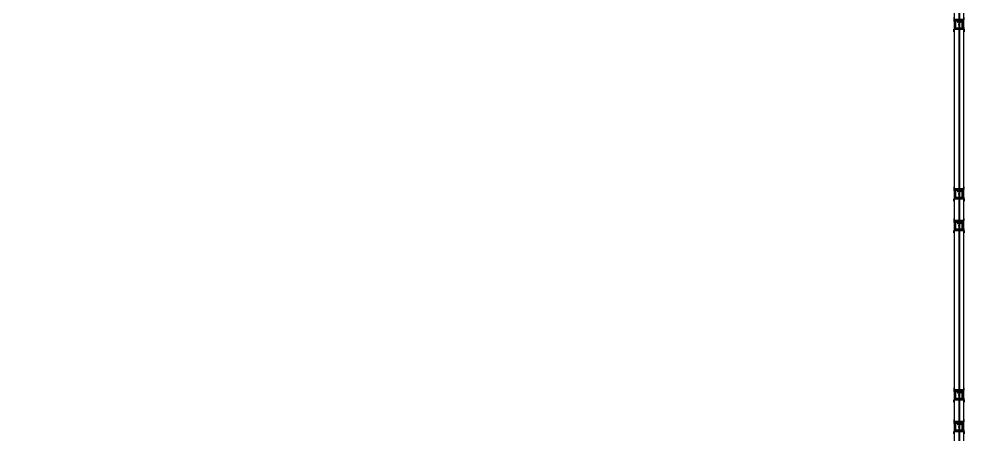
# Model space of a CAD drawing. Header units: millimetres. Extents: x 2280 to 2568, y 1267 to 1403.
# Drawn here: x 2293 to 2298.74, y 1346.36 to 1348.84 of the extents above; entities that cross this region are included whole.
import ezdxf

# ---------------------------------------------------------------- set-up
doc = ezdxf.new("R2010")
doc.units = ezdxf.units.MM
for name, color, linetype in [('6', 6, 'Continuous'), ('DIV', 2, 'Continuous'), ('PL-Áreas-Depto', 2, 'Continuous'), ('REVISÃO', 6, 'Continuous')]:
    doc.layers.add(name, color=color, linetype=linetype)
doc.layers.get('REVISÃO').off()

# ---------------------------------------------------------------- blocks, each defined once
blk = doc.blocks.new('div c mtt')
at = {"layer": 'DIV'}
for p, q in [((-0.0185, 1.2285), (-0.0285, 1.2285)), ((-0.0285, 1.2185), (-0.0285, 1.2285)), ((-0.0265, 1.2185), (-0.0285, 1.2185)), ((-0.0235, 1.2265), (-0.0265, 1.2265)), ((-0.0265, 1.2265), (-0.0265, 1.2185)), ((-0.0235, 1.2265), (-0.0235, 1.1735)), ((-0.0235, 1.2215), (-0.0235, 1.2265)), ((-0.0075, 1.2215), (-0.0235, 1.2215)), ((-0.0215, 1.2265), (-0.0215, 1.2235)), ((-0.0185, 1.2265), (-0.0215, 1.2265)), ((0.0215, 1.2235), (-0.0215, 1.2235)), ((-0.0215, 1.1785), (-0.0215, 1.2215)), ((-0.0095, 1.2195), (-0.0195, 1.2195)), ((-0.0195, 1.1785), (-0.0195, 1.2195)), ((-0.0185, 1.2285), (-0.0185, 1.2265)), ((-0.0095, 1.2195), (-0.0095, 1.2115)), ((-0.0075, 1.2115), (-0.0095, 1.2115)), ((-0.0075, 1.2215), (-0.0075, 1.2115)), ((-0.0055, 1.2135), (-0.0075, 1.2135)), ((-0.0055, 1.2215), (-0.0055, 1.2135)), ((0.0055, 1.2215), (-0.0055, 1.2215)), ((0, 1.1949), (0, 1.2051)), ((0, 1.1951), (0, 1.2049)), ((0.0055, 1.2215), (0.0055, 1.2135)), ((0.0075, 1.2135), (0.0055, 1.2135)), ((0.0075, 1.2215), (0.0075, 1.2115)), ((0.0235, 1.2215), (0.0075, 1.2215)), ((0.0095, 1.2115), (0.0075, 1.2115)), ((0.0095, 1.2195), (0.0095, 1.2115)), ((0.0195, 1.2195), (0.0095, 1.2195)), ((0.0185, 1.2265), (0.0185, 1.2285)), ((0.0185, 1.2285), (0.0285, 1.2285)), ((0.0185, 1.2265), (0.0215, 1.2265)), ((0.0195, 1.1785), (0.0195, 1.2195)), ((0.0215, 1.2265), (0.0215, 1.2235)), ((0.0215, 1.1785), (0.0215, 1.2215)), ((0.0235, 1.1735), (0.0235, 1.2265)), ((0.0235, 1.2265), (0.0265, 1.2265)), ((0.0235, 1.2215), (0.0235, 1.2265)), ((0.0265, 1.2185), (0.0265, 1.2265)), ((0.0265, 1.2185), (0.0285, 1.2185)), ((0.0285, 1.2185), (0.0285, 1.2285)), ((-0.0305, 1.1571, 1.35), (-0.0305, 1.1715, 1.35)), ((-0.0305, 1.1715, 1.35), (-0.0185, 1.1715, 1.35)), ((-0.0285, 1.1571, 1.35), (-0.0305, 1.1571, 1.35)), ((-0.0285, 1.1815), (-0.0285, 1.1715)), ((-0.0265, 1.1815), (-0.0285, 1.1815)), ((-0.0185, 1.1715), (-0.0285, 1.1715)), ((0.0285, 1.1695, 1.35), (-0.0285, 1.1695, 1.35)), ((-0.0285, 1.1695, 1.35), (-0.0285, 1.1571, 1.35)), ((0.0285, 1.1695, 1.35), (-0.0285, 1.1695, 1.35)), ((-0.0285, 1.1695, 1.35), (-0.0285, 0.0305, 1.35)), ((-0.0265, 1.1815), (-0.0265, 1.1735)), ((-0.0235, 1.1735), (-0.0265, 1.1735)), ((-0.0215, 1.1785), (-0.0235, 1.1785)), ((-0.0235, 1.1785), (-0.0235, 1.1735)), ((-0.0215, 1.1735), (-0.0215, 1.1765)), ((0.0215, 1.1765), (-0.0215, 1.1765)), ((-0.0185, 1.1735), (-0.0215, 1.1735)), ((0.0195, 1.1785), (-0.0195, 1.1785)), ((-0.0185, 1.1715, 1.35), (-0.0185, 1.1765, 1.35)), ((-0.0185, 1.1765, 1.35), (-0.0165, 1.1765, 1.35)), ((-0.0185, 1.1715), (-0.0185, 1.1735)), ((-0.0165, 1.1765, 1.35), (-0.0165, 1.1715, 1.35)), ((-0.0165, 1.1715, 1.35), (0.0165, 1.1715, 1.35)), ((-0.0051, 1.2), (0.0051, 1.2)), ((-0.0049, 1.2), (0.0049, 1.2)), ((0.0165, 1.1715, 1.35), (0.0165, 1.1765, 1.35)), ((0.0165, 1.1765, 1.35), (0.0185, 1.1765, 1.35)), ((0.0185, 1.1765, 1.35), (0.0185, 1.1715, 1.35)), ((0.0185, 1.1735), (0.0185, 1.1715)), ((0.0185, 1.1735), (0.0215, 1.1735)), ((0.0185, 1.1715, 1.35), (0.0305, 1.1715, 1.35)), ((0.0185, 1.1715), (0.0285, 1.1715)), ((0.0235, 1.1785), (0.0215, 1.1785)), ((0.0215, 1.1735), (0.0215, 1.1765)), ((0.0235, 1.1785), (0.0235, 1.1735)), ((0.0235, 1.1735), (0.0265, 1.1735)), ((0.0265, 1.1815), (0.0285, 1.1815)), ((0.0265, 1.1735), (0.0265, 1.1815)), ((0.0285, 1.1815), (0.0285, 1.1715)), ((0.0285, 1.1571, 1.35), (0.0285, 1.1695, 1.35)), ((0.0285, 0.0305, 1.35), (0.0285, 1.1695, 1.35)), ((0.0305, 1.1571, 1.35), (0.0285, 1.1571, 1.35)), ((0.0305, 1.1715, 1.35), (0.0305, 1.1571, 1.35)), ((-0.0285, 0.0429, 1.35), (-0.0305, 0.0429, 1.35)), ((-0.0305, 0.0429, 1.35), (-0.0305, 0.0285, 1.35)), ((-0.0305, 0.0285, 1.35), (-0.0185, 0.0285, 1.35)), ((-0.0285, 0.0305, 1.35), (-0.0285, 0.0429, 1.35)), ((0.0285, 0.0305, 1.35), (-0.0285, 0.0305, 1.35)), ((-0.0285, 0.0305, 1.35), (0.0285, 0.0305, 1.35)), ((-0.0185, 0.0285), (-0.0285, 0.0285)), ((-0.0285, 0.0185), (-0.0285, 0.0285)), ((-0.0265, 0.0185), (-0.0285, 0.0185)), ((-0.0235, 0.0265), (-0.0265, 0.0265)), ((-0.0265, 0.0265), (-0.0265, 0.0185)), ((-0.0235, 0.0265), (-0.0235, -0.0265)), ((-0.0235, 0.0215), (-0.0235, 0.0265)), ((-0.0075, 0.0215), (-0.0235, 0.0215)), ((-0.0215, 0.0265), (-0.0215, 0.0235)), ((-0.0185, 0.0265), (-0.0215, 0.0265)), ((0.0215, 0.0235), (-0.0215, 0.0235)), ((-0.0215, -0.0215), (-0.0215, 0.0215)), ((-0.0095, 0.0195), (-0.0195, 0.0195)), ((-0.0195, -0.0215), (-0.0195, 0.0195)), ((-0.0185, 0.0285, 1.35), (-0.0185, 0.0235, 1.35)), ((-0.0185, 0.0285), (-0.0185, 0.0265)), ((-0.0185, 0.0235, 1.35), (-0.0165, 0.0235, 1.35)), ((-0.0165, 0.0235, 1.35), (-0.0165, 0.0285, 1.35)), ((-0.0165, 0.0285, 1.35), (0.0165, 0.0285, 1.35)), ((-0.0095, 0.0195), (-0.0095, 0.0115)), ((-0.0075, 0.0115), (-0.0095, 0.0115)), ((-0.0075, 0.0215), (-0.0075, 0.0115)), ((-0.0055, 0.0135), (-0.0075, 0.0135)), ((-0.0055, 0.0215), (-0.0055, 0.0135)), ((0.0055, 0.0215), (-0.0055, 0.0215)), ((-0.0049, 0), (0.0049, 0)), ((0, -0.0051), (0, 0.0051)), ((0, 0.0051), (0, -0.0051)), ((0, -0.0049), (0, 0.0049)), ((0.0055, 0.0215), (0.0055, 0.0135)), ((0.0075, 0.0135), (0.0055, 0.0135)), ((0.0075, 0.0215), (0.0075, 0.0115)), ((0.0235, 0.0215), (0.0075, 0.0215)), ((0.0095, 0.0115), (0.0075, 0.0115)), ((0.0095, 0.0195), (0.0095, 0.0115)), ((0.0195, 0.0195), (0.0095, 0.0195)), ((0.0165, 0.0285, 1.35), (0.0165, 0.0235, 1.35)), ((0.0165, 0.0235, 1.35), (0.0185, 0.0235, 1.35)), ((0.0185, 0.0235, 1.35), (0.0185, 0.0285, 1.35)), ((0.0185, 0.0285, 1.35), (0.0305, 0.0285, 1.35)), ((0.0185, 0.0265), (0.0185, 0.0285)), ((0.0185, 0.0285), (0.0285, 0.0285)), ((0.0185, 0.0265), (0.0215, 0.0265)), ((0.0195, -0.0215), (0.0195, 0.0195)), ((0.0215, 0.0265), (0.0215, 0.0235)), ((0.0215, -0.0215), (0.0215, 0.0215)), ((0.0235, -0.0265), (0.0235, 0.0265)), ((0.0235, 0.0265), (0.0265, 0.0265)), ((0.0235, 0.0215), (0.0235, 0.0265)), ((0.0265, 0.0185), (0.0265, 0.0265)), ((0.0265, 0.0185), (0.0285, 0.0185)), ((0.0305, 0.0429, 1.35), (0.0285, 0.0429, 1.35)), ((0.0285, 0.0429, 1.35), (0.0285, 0.0305, 1.35)), ((0.0285, 0.0185), (0.0285, 0.0285)), ((0.0305, 0.0285, 1.35), (0.0305, 0.0429, 1.35)), ((-0.0305, -0.0429, 1.35), (-0.0305, -0.0285, 1.35)), ((-0.0305, -0.0285, 1.35), (-0.0185, -0.0285, 1.35)), ((-0.0285, -0.0429, 1.35), (-0.0305, -0.0429, 1.35)), ((-0.0285, -0.0185), (-0.0285, -0.0285)), ((-0.0265, -0.0185), (-0.0285, -0.0185)), ((-0.0185, -0.0285), (-0.0285, -0.0285)), ((0.0285, -0.0305, 1.35), (-0.0285, -0.0305, 1.35)), ((-0.0285, -0.0305, 1.35), (-0.0285, -0.0429, 1.35)), ((0.0285, -0.0305, 1.35), (-0.0285, -0.0305, 1.35)), ((-0.0265, -0.0185), (-0.0265, -0.0265)), ((-0.0235, -0.0265), (-0.0265, -0.0265)), ((-0.0215, -0.0215), (-0.0235, -0.0215)), ((-0.0235, -0.0215), (-0.0235, -0.0265)), ((-0.0215, -0.0265), (-0.0215, -0.0235)), ((0.0215, -0.0235), (-0.0215, -0.0235)), ((-0.0185, -0.0265), (-0.0215, -0.0265)), ((0.0195, -0.0215), (-0.0195, -0.0215)), ((-0.0185, -0.0285, 1.35), (-0.0185, -0.0235, 1.35)), ((-0.0185, -0.0235, 1.35), (-0.0165, -0.0235, 1.35)), ((-0.0185, -0.0285), (-0.0185, -0.0265)), ((-0.0165, -0.0235, 1.35), (-0.0165, -0.0285, 1.35)), ((-0.0165, -0.0285, 1.35), (0.0165, -0.0285, 1.35)), ((-0.0051, 0), (0.0051, 0)), ((-0.0051, 0), (0.0051, 0)), ((0.0165, -0.0285, 1.35), (0.0165, -0.0235, 1.35)), ((0.0165, -0.0235, 1.35), (0.0185, -0.0235, 1.35)), ((0.0185, -0.0235, 1.35), (0.0185, -0.0285, 1.35)), ((0.0185, -0.0265), (0.0185, -0.0285)), ((0.0185, -0.0265), (0.0215, -0.0265)), ((0.0185, -0.0285, 1.35), (0.0305, -0.0285, 1.35)), ((0.0185, -0.0285), (0.0285, -0.0285)), ((0.0235, -0.0215), (0.0215, -0.0215)), ((0.0215, -0.0265), (0.0215, -0.0235)), ((0.0235, -0.0215), (0.0235, -0.0265)), ((0.0235, -0.0265), (0.0265, -0.0265)), ((0.0265, -0.0185), (0.0285, -0.0185)), ((0.0265, -0.0265), (0.0265, -0.0185)), ((0.0285, -0.0185), (0.0285, -0.0285)), ((0.0285, -0.0429, 1.35), (0.0285, -0.0305, 1.35)), ((0.0305, -0.0429, 1.35), (0.0285, -0.0429, 1.35)), ((0.0305, -0.0285, 1.35), (0.0305, -0.0429, 1.35))]:
    blk.add_line(p, q, dxfattribs=at)
at = {"layer": 'DIV', "color": 1}
for p, q in [((-0.0005, 1.1655, 1.35), (-0.0005, 0.0425, 1.35)), ((0.0035, 1.1655, 1.35), (-0.0005, 1.1655, 1.35)), ((0.0035, 1.1655, 1.35), (0.0035, 0.0425, 1.35)), ((0.0035, 0.0425, 1.35), (-0.0005, 0.0425, 1.35))]:
    blk.add_line(p, q, dxfattribs=at)

msp = doc.modelspace()

# ---------------------------------------------------------------- linework, layer by layer
at = {"layer": 'PL-Áreas-Depto'}
msp.add_lwpolyline([(2300.2322, 1339.9584), (2300.2322, 1340.1784), (2298.6364, 1340.1784), (2298.6364, 1358.3784), (2291.2322, 1358.3784), (2282.0322, 1358.3784), (2282.0322, 1358.1234), (2281.9922, 1358.1234), (2281.9922, 1352.4334), (2282.0322, 1352.4334), (2282.0322, 1352.1234), (2281.9922, 1352.1234), (2281.9922, 1346.4334), (2282.0322, 1346.4334), (2282.0322, 1346.1234), (2281.9922, 1346.1234), (2281.9922, 1340.4334), (2282.0322, 1340.4334), (2282.0322, 1340.1784), (2285.0322, 1340.1784), (2285.0322, 1339.9584)], dxfattribs=at)

# ---------------------------------------------------------------- block references
at = {"layer": '6'}
for p in [(2298.6079, 1348.8069), (2298.6079, 1347.6069), (2298.6079, 1346.4069), (2298.6079, 1345.2069)]:
    msp.add_blockref('div c mtt', p, dxfattribs=at)
at = {"layer": 'REVISÃO'}
for p in [(2298.6079, 1347.7962, -2.85), (2298.6079, 1346.5962, -2.85), (2298.6079, 1345.3962, -2.85)]:
    msp.add_blockref('div c mtt', p, dxfattribs=at)

doc.saveas('drawing.dxf')
